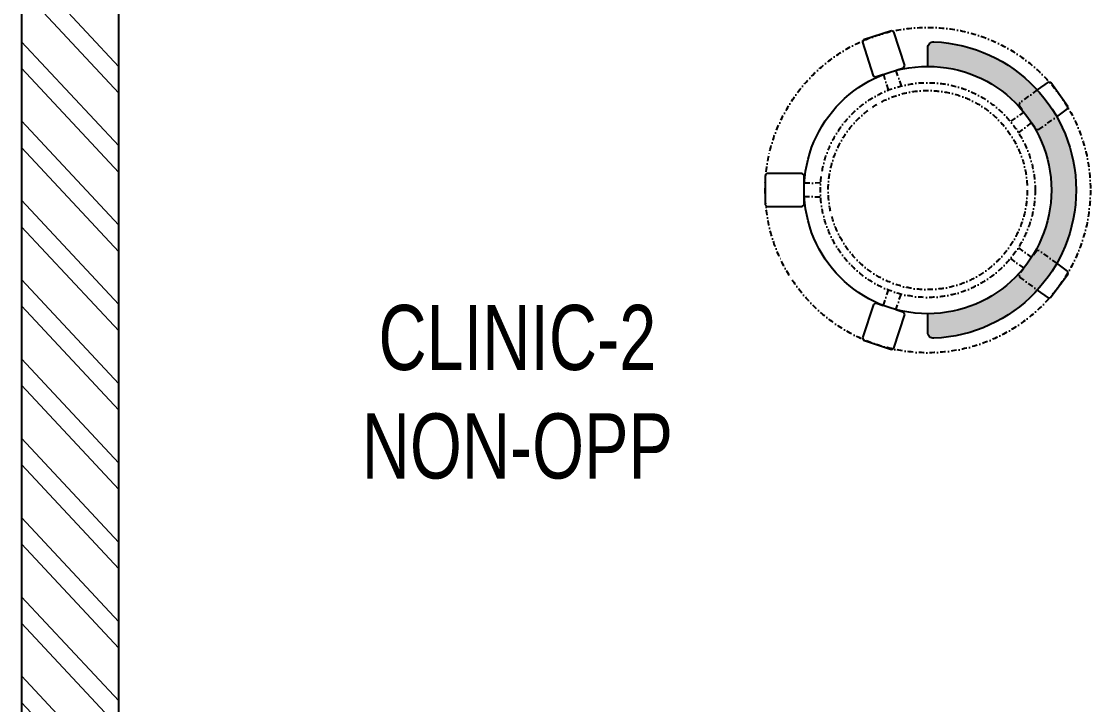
# Model space of a CAD drawing. Header units: feet. Extents: x 6770672 to 6780372, y -5590075 to -5575168.
# Drawn here: x 6771872 to 6773518, y -5577810 to -5576760 of the extents above; entities that cross this region are included whole.
import ezdxf

# ---------------------------------------------------------------- set-up
doc = ezdxf.new("R2010")
doc.units = ezdxf.units.FT
doc.header["$LTSCALE"] = 33
doc.header["$MEASUREMENT"] = 0
doc.linetypes.add('DASHDOT2', pattern=[0.5, 0.25, -0.125, 0, -0.125])
doc.layers.add('A-WALL', color=1, linetype='Continuous')
for name, color, linetype, lineweight in [('HATCH', 9, 'Continuous', 9), ('LENS-FURNITURE', 13, 'Continuous', 9), ('LENS_DIMENSION', 193, 'Continuous', 0), ('LENS_TEXT', 31, 'Continuous', 5), ('LN-ELEVATION-1', 81, 'Continuous', 25), ('LN-HATCH', 251, 'Continuous', 0)]:
    doc.layers.add(name, color=color, linetype=linetype, lineweight=lineweight)
doc.styles.get("Standard").update_dxf_attribs({"font": 'GILC____.TTF'})

# ---------------------------------------------------------------- blocks, each defined once
blk = doc.blocks.new('A$C3fdafdbe')
at = {"layer": 'LN-HATCH'}
h = blk.add_hatch(dxfattribs=at)
h.set_pattern_fill('ANSI32', color=256, scale=222, angle=268.1105192815815)
h.set_pattern_definition([(313.1105192815815, (-3157722.668129884, 5466645.492906954), (60.77556509153959, 56.89370077437428), []), (313.1105192815815, (-3157723.962084655, 5466606.269818398), (60.77556509153959, 56.89370077437428), [])])
h.paths.add_polyline_path([(9550.00000000745, -710.0000000009313), (9700.00000000745, -710.0000000009313), (9700.00000000745, 13410), (9550.00000000745, 13410)])
h.paths.add_polyline_path([(9700.00000000745, 13410), (7625.000000001863, 13410), (7625.000000001863, 13560), (9700.00000000745, 13560)])
h.paths.add_polyline_path([(7125.000000001863, 13410), (1550, 13410), (1550, 13560), (7125.000000001863, 13560)])
h.paths.add_polyline_path([(1350, 13260), (1200, 13260), (1200, 8460), (1350, 8460)])
h.paths.add_polyline_path([(1350, 8010), (1200, 8010), (1200, 3210), (1350, 3210)])
h.paths.add_polyline_path([(1200, 650), (1270.000000003725, 650), (1270.000000003725, 860), (1350, 860), (1350, 2760), (1200, 2760)])
at = {"layer": 'A-WALL'}
blk.add_lwpolyline([(1350, 13260), (1200, 13260), (1200, 8460), (1350, 8460)], close=True, dxfattribs=at)
blk = doc.blocks.new('DR STOOL')
at = {"layer": 'HATCH'}
h = blk.add_hatch(dxfattribs=at)
h.set_pattern_fill('ANSI36', color=250, angle=-90.00000000000001)
h.set_pattern_definition([(315, (-227.8099174643867, 917.3997257252777), (6.173926083235043, -1.683798022700468), [7.9375, -1.587499999999999, 0, -1.587499999999999])])
edge = h.paths.add_edge_path()
edge.add_line((-190.0000000041909, 4.511094e-10), (-218.6899174675346, 4.511094e-10))
edge.add_arc((-218.6899174670689, 9.120000000388245), 9.119999999940092, 177.6119845363388, 269.9999999996136, ccw=False)
edge.add_arc((-1.8626451e-09, 3.565219e-10), 228.000000002257, 2.3880154632688004, 177.6119845367313, ccw=False)
edge.add_arc((218.6899174633436, 9.120000000497384), 9.120000000051716, -90.00000000034493, 2.3880154629299, ccw=False)
edge.add_line((218.6899174633436, 4.511094e-10), (190, 4.511094e-10))
edge.add_arc((-1.8626451e-09, 4.511094e-10), 190.000000001979, -1.27e-14, 180)
at = {"layer": 'LN-ELEVATION-1', "color": 1, "ltscale": 100}
for p, q in [((-128.6221585394814, 215.4841044476634), (-165.2704676063731, 189.0243927398114)), ((-124.7228340068832, 214.8545704018979), (-128.6221585394814, 215.4841044476634)), ((-112.6981821293011, 198.1996966340157), (-124.7228340068832, 214.8545704018979)), ((124.7553772013634, 214.9803744515593), (112.5488144652918, 198.2845540212292)), ((128.7014972954057, 215.5933048763618), (124.7553772013634, 214.9803744515593)), ((128.7014972954057, 215.5933048763618), (124.7553772013634, 214.9803744515593)), ((165.1911288509145, 188.915192311113), (128.7014972954057, 215.5933048763618)), ((165.1911288509145, 188.915192311113), (128.7014972954057, 215.5933048763618)), ((-165.2704676063731, 189.0243927398114), (-165.9069543029182, 185.0820035930228)), ((-165.9069543029182, 185.0820035930228), (-153.8003208162263, 168.3135803133482)), ((153.6734594982117, 168.4294150282658), (165.7973639420234, 185.0121775862135)), ((165.7973639420234, 185.0121775862135), (165.1911288509145, 188.915192311113)), ((165.7973639420234, 185.0121775862135), (165.1911288509145, 188.915192311113)), ((-191.2928382232785, -35.45407700946089), (-242.9550312487409, -52.24013893969095)), ((-187.9259491492994, -37.1695928365807), (-191.2928382232785, -35.45407700946089)), ((-184.1424400564283, -48.81403796559607), (-187.9259491492994, -37.1695928365807)), ((188.0651108901948, -36.96233201187715), (184.0504167033359, -49.19388854173303)), ((191.3981811110861, -35.27656588272658), (188.0651108901948, -36.96233201187715)), ((243.0100176925771, -52.21682526778022), (191.3981811110861, -35.27656588272658)), ((-242.9550312487409, -52.24013893969095), (-244.7482102331705, -55.75945052818861)), ((-244.7482102331705, -55.75945052818861), (-230.7800458371639, -98.74904560100549)), ((230.715890809428, -98.7280946081737), (244.8123673382215, -55.78040257930116)), ((244.8123673382215, -55.78040257930116), (243.0100176925771, -52.21682526778022)), ((-173.8639617776498, -80.4479453730819), (-177.8421125086024, -68.2044548037811)), ((-175.5596735184081, -83.7759667420105), (-173.8639617776498, -80.4479453730819)), ((177.6922140880488, -68.56540505095472), (173.8739495249465, -80.1985000452405)), ((173.8739495249465, -80.1985000452405), (175.5794035866856, -83.5704969359358)), ((-230.7800458371639, -98.74904560100549), (-227.2218665438704, -100.5620286722478)), ((-227.2218665438704, -100.5620286722478), (-175.5596735184081, -83.7759667420105)), ((175.5794035866856, -83.5704969359358), (227.1912401677109, -100.5107563209894)), ((227.1912401677109, -100.5107563209894), (230.715890809428, -98.7280946081737)), ((-22.72193054761737, -190.2142363802995), (-25.39390889601782, -192.886214728569)), ((-25.39390889601782, -192.886214728569), (-25.39390889601782, -247.2070584567482)), ((-10.47823652112856, -190.2142363802995), (-22.72193054761737, -190.2142363802995)), ((22.78362171910703, -190.2142363802995), (9.910054048988968, -190.2142363802995)), ((25.42475448176265, -192.8553691428751), (22.78362171910703, -190.2142363802995)), ((25.42475448176265, -247.1762128710543), (25.42475448176265, -192.8553691428751)), ((-25.39390889601782, -247.2070584567482), (-22.60096735274419, -250)), ((-22.60096735274419, -250), (22.60096735274419, -250)), ((22.60096735274419, -250), (25.42475448176265, -247.1762128710543))]:
    blk.add_line(p, q, dxfattribs=at)
at = {"layer": 'LN-ELEVATION-1', "linetype": 'DASHDOT2'}
for p, q in [((-92.92521573789418, 170.8129362839827), (-112.6981821293011, 198.1996966340157)), ((112.5488144652918, 198.2845540212292), (92.69529851106927, 171.1294289919315)), ((-153.8003208162263, 168.3135803133482), (-134.1093360339291, 141.0403694751003)), ((-103.4542870586738, 159.9154408004979), (-93.52748446213081, 167.0824927485227)), ((-93.52748446213081, 167.0824927485227), (-92.92521573789418, 170.8129362839827)), ((92.69529851106927, 171.1294289919315), (93.26858203159645, 167.4385604566923)), ((93.26858203159645, 167.4385604566923), (103.6608748426661, 159.8406005539291)), ((133.7372852512635, 141.1612321265929), (153.6734594982117, 168.4294150282658)), ((-88.15393704269081, 139.4771787207864), (-103.4542870586738, 159.9154408004979)), ((103.6608748426661, 159.8406005539291), (88.19885099539533, 139.4487815762331)), ((-134.1093360339291, 141.0403694751003), (-130.4219571123831, 140.4450534014686)), ((-130.4219571123831, 140.4450534014686), (-119.9844727469608, 147.9808124662595)), ((-119.9844727469608, 147.9808124662595), (-105.3687285655178, 126.9741353208374)), ((105.4096150295809, 126.94019481352), (120.1194891873747, 147.8074627162714)), ((120.1194891873747, 147.8074627162714), (130.0033113472163, 140.5812532722048)), ((130.0033113472163, 140.5812532722048), (133.7372852512635, 141.1612321265929)), ((-159.954806596972, -40.49024384317454), (-184.1424400564283, -48.81403796559607)), ((184.0504167033359, -49.19388854173303), (159.8786162491887, -40.79004861696012)), ((-177.8421125086024, -68.2044548037811), (-153.4148110738024, -60.73628028803068)), ((153.3006618716754, -61.02382378749462), (177.6922140880488, -68.56540505095472)), ((-10.92024635523557, -164.6382343793375), (-10.47823652112856, -190.2142363802995)), ((9.910054048988968, -190.2142363802995), (10.35584833659231, -164.674698740353))]:
    blk.add_line(p, q, dxfattribs=at)
at = {"layer": 'LN-ELEVATION-1', "color": 1, "ltscale": 100}
blk.add_lwpolyline([(-190.0000000023283, 0), (-218.6899174656719, 0, -0.4264743413925903), (-227.8019973598421, 9.5, -0.959166304662544), (227.8019973593764, 9.5, -0.4264743413925903), (218.6899174647406, 0), (190.0000000013969, 0)], format="xyb", dxfattribs=at)
at = {"layer": 'LN-ELEVATION-1', "linetype": 'DASHDOT2'}
for radius in [250, 165, 153]:
    blk.add_circle((0, 0), radius, dxfattribs=at)
at = {"layer": 'LN-ELEVATION-1', "color": 1, "ltscale": 100}
blk.add_circle((0, 0), 190, dxfattribs=at)

msp = doc.modelspace()

# ---------------------------------------------------------------- block references
at = {"layer": 'LENS-FURNITURE', "rotation": 270}
msp.add_blockref('DR STOOL', (6773264.892823412, -5577018.961090983), dxfattribs=at)
at = {"layer": 'LENS_DIMENSION'}
msp.add_blockref('A$C3fdafdbe', (6770671.618735029, -5588925.136584015), dxfattribs=at)

# ---------------------------------------------------------------- texts
at = {"layer": 'LENS_TEXT', "linetype": 'Continuous', "ltscale": 3, "insert": (6772634.037645714, -5577329.515395688), "char_height": 100, "attachment_point": 5}
msp.add_mtext_dynamic_manual_height_columns('CLINIC-2\\PNON-OPP', width=716.5258494389461, gutter_width=0.9999999999999992, heights=[0], dxfattribs=at)

doc.saveas('drawing.dxf')
